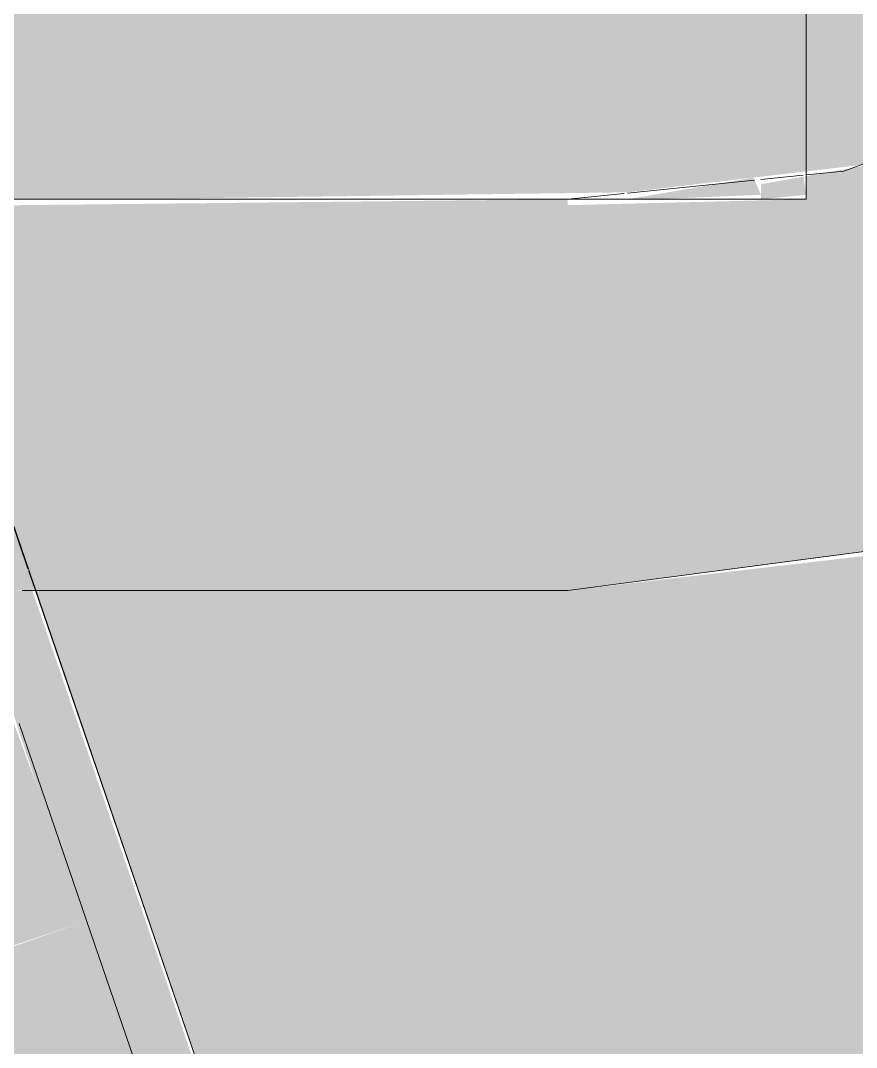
# Model space of a CAD drawing. Header units: millimetres. Extents: x 63432 to 177405, y -1987 to 27578.
# Drawn here: x 162049.81 to 162076.96, y 8811.97 to 8845.3 of the extents above; entities that cross this region are included whole.
import ezdxf

# ---------------------------------------------------------------- set-up
doc = ezdxf.new("R2010")
doc.units = ezdxf.units.MM
doc.layers.add('A-WALL-PATT', color=7, linetype='Continuous', lineweight=9)
for name, color, linetype, lineweight, true_color in [('I-FURN-16', 7, 'Continuous', 9, 0xd1b79e), ('I-FURN-19', 7, 'Continuous', 9, 0x242424), ('I-FURN-20', 7, 'Continuous', 9, 0x3a3a3a), ('I-FURN-21', 7, 'Continuous', 9, 0x666666), ('I-FURN-24', 7, 'Continuous', 9, 0x1e1e1e), ('I-FURN-26', 7, 'Continuous', 9, 0x2d2d2d), ('I-FURN-28', 7, 'Continuous', 9, 0x1a1a1a), ('I-FURN-30', 7, 'Continuous', 9, 0x4c4c4c), ('I-FURN-40', 7, 'Continuous', 9, 0x312b25), ('I-FURN-41', 7, 'Continuous', 9, 0x594a3c), ('I-FURN-45', 7, 'Continuous', 9, 0x3f372f), ('I-FURN-46', 7, 'Continuous', 9, 0x79644f), ('I-FURN-51', 7, 'Continuous', 9, 0x796451), ('I-FURN-52', 7, 'Continuous', 9, 0x27231e), ('I-FURN-53', 7, 'Continuous', 9, 0x735c47), ('I-FURN-55', 7, 'Continuous', 9, 0x3d3731), ('I-FURN-56', 7, 'Continuous', 9, 0x514840), ('I-FURN-6', 7, 'Continuous', 9, 0xc0c0c0), ('I-FURN-61', 7, 'Continuous', 9, 0xcabbac), ('I-FURN-62', 7, 'Continuous', 9, 0x8b8b8b), ('I-FURN-65', 7, 'Continuous', 9, 0x8b7c6d), ('I-FURN-66', 7, 'Continuous', 9, 0x6e6155), ('I-FURN-72', 7, 'Continuous', 9, 0x685a4c), ('I-FURN-74', 7, 'Continuous', 9, 0x8e7a66), ('I-FURN-75', 7, 'Continuous', 9, 0x6b635c), ('I-FURN-77', 7, 'Continuous', 9, 0x92877d)]:
    doc.layers.add(name, color=color, linetype=linetype, lineweight=lineweight, true_color=true_color)
doc.layers.add('I-FURN-17', color=7, linetype='Continuous', lineweight=9, true_color=0x111111, transparency=0.7)
doc.layers.add('I-FURN-18', color=7, linetype='Continuous', lineweight=9, true_color=0xe2b180, transparency=0.7)

# ---------------------------------------------------------------- blocks, each defined once
blk = doc.blocks.new('Chair - Tablet Arm - Chair - Tablet Arm-V79-Развертка 3_12-6')
at = {"layer": 'I-FURN-17'}
h = blk.add_hatch(color=256, dxfattribs=at)
h.paths.add_polyline_path([(-81976.135, 8450), (-82105.424, 8826.8), (-82107.355, 8826.8), (-82105.265, 8820.434), (-82102.304, 8812.132), (-81978.144, 8450), (-81976.149, 8450)])
h.paths.add_polyline_path([(-82115.982, 8832.447), (-82112.157, 8836.168), (-82112.035, 8837.109), (-82112.188, 8838.407), (-82113.123, 8839.5), (-82120.404, 8839.5), (-82121.068, 8837.606), (-82121.214, 8835.208), (-82120.579, 8832.787), (-82119.639, 8832.657), (-82116.909, 8832.501)])
h.paths.add_polyline_path([(-82126.697, 8852.2), (-82114.032, 8852.2), (-82175.226, 9030.683), (-82187.239, 9026.564), (-82127.204, 8852.2)])
for points in [[(-82088.041, 8826.8), (-82073.906, 8828.688), (-82062.392, 8832.879), (-82051.306, 8840.171), (-82042.056, 8850.072), (-82035.565, 8861.314), (-82031.759, 8874.026), (-82044.299, 8876.122), (-82047.226, 8866.344), (-82052.386, 8857.406), (-82060.309, 8849.347), (-82068.092, 8844.228), (-82077.79, 8840.698), (-82080.3, 8840.251), (-82080.3, 8839.5), (-82088.041, 8839.309), (-82088.041, 8827.253)], [(-82085.344, 8839.5), (-82081.764, 8839.644), (-82082.005, 8840.205), (-82086.1, 8839.5)], [(-82081.764, 8839.5), (-82080.3, 8839.644), (-82080.385, 8840.236), (-82081.764, 8839.99), (-82081.764, 8839.644)], [(-82106.007, 8826.8), (-82105.335, 8826.833), (-82109.678, 8839.5), (-82111.698, 8839.266), (-82110.691, 8836.486), (-82107.167, 8826.8)], [(-82109.669, 8814.034), (-82103.662, 8816.093), (-82106.007, 8822.442), (-82111.863, 8820.434), (-82109.687, 8814.088)], [(-81989.561, 8450), (-81978.144, 8450), (-82103.662, 8816.093), (-82113.838, 8812.478), (-81999.657, 8479.447)]]:
    blk.add_hatch(color=256, dxfattribs=at).paths.add_polyline_path(points)
h = blk.add_hatch(color=256, dxfattribs=at)
h.paths.add_polyline_path([(-82317.615, 8826.8), (-82120.731, 8826.975), (-82124.356, 8839.031), (-82124.496, 8839.5), (-82315.015, 8839.231), (-82316.609, 8834.517), (-82319.241, 8826.8), (-82318.159, 8826.8)])
h.paths.add_polyline_path([(-82105.323, 8826.8), (-82088.041, 8826.8), (-82088.041, 8839.5), (-82109.598, 8839.269), (-82105.335, 8826.833)])
at = {"layer": 'I-FURN-18'}
h = blk.add_hatch(color=256, dxfattribs=at)
h.paths.add_polyline_path([(-82141.634, 8839.5), (-82124.151, 8839.5), (-82124.065, 8842.304), (-82127.458, 8852.2), (-82156.5, 8852.2), (-82156.5, 8839.5)])
h.paths.add_polyline_path([(-82102.618, 8839.5), (-82086.1, 8839.727), (-82080.3, 8840.405), (-82080.3, 8852.2), (-82113.951, 8851.964), (-82109.391, 8839.5)])
at = {"layer": 'I-FURN-16'}
blk.add_line((-82080.3, 8840.405), (-82080.3, 8852.2), dxfattribs=at)
at = {"layer": 'I-FURN-19'}
for p, q in [((-82105.567, 8827.511), (-82106.126, 8829.141)), ((-82105.335, 8826.833), (-82105.535, 8827.416))]:
    blk.add_line(p, q, dxfattribs=at)
at = {"layer": 'I-FURN-20'}
for p, q in [((-82088.041, 8826.8), (-82074.782, 8828.554)), ((-82105.323, 8826.8), (-82088.041, 8826.8))]:
    blk.add_line(p, q, dxfattribs=at)
at = {"layer": 'I-FURN-20', "flags": 128}
blk.add_lwpolyline([(-82078.784, 8840.521), (-82079.078, 8840.413), (-82080.3, 8840.289)], dxfattribs=at)
at = {"layer": 'I-FURN-21'}
blk.add_line((-81971.752, 8437.217), (-82105.335, 8826.833), dxfattribs=at)
at = {"layer": 'I-FURN-24'}
blk.add_line((-82105.76, 8826.8), (-82105.323, 8826.8), dxfattribs=at)
at = {"layer": 'I-FURN-26'}
for p, q in [((-82088.041, 8826.8), (-82074.782, 8828.554)), ((-82105.323, 8826.8), (-82088.041, 8826.8)), ((-81973.762, 8437.217), (-82103.662, 8816.093))]:
    blk.add_line(p, q, dxfattribs=at)
at = {"layer": 'I-FURN-26', "flags": 128}
blk.add_lwpolyline([(-82078.784, 8840.521), (-82079.078, 8840.413), (-82080.3, 8840.289)], dxfattribs=at)
at = {"layer": 'I-FURN-28'}
blk.add_line((-82105.76, 8826.8), (-82105.323, 8826.8), dxfattribs=at)
at = {"layer": 'I-FURN-30'}
blk.add_line((-82103.662, 8816.093), (-82105.856, 8822.493), dxfattribs=at)
at = {"layer": 'I-FURN-40'}
for p, q in [((-82081.975, 8840.118), (-82086.1, 8839.698)), ((-82086.204, 8839.687), (-82088.041, 8839.5)), ((-82088.041, 8839.5), (-82109.391, 8839.5))]:
    blk.add_line(p, q, dxfattribs=at)
at = {"layer": 'I-FURN-41'}
blk.add_line((-82080.39, 8840.279), (-82081.764, 8840.139), dxfattribs=at)
at = {"layer": 'I-FURN-45'}
for p, q in [((-82081.975, 8840.118), (-82086.1, 8839.698)), ((-82086.204, 8839.687), (-82088.041, 8839.5)), ((-82088.041, 8839.5), (-82109.391, 8839.5))]:
    blk.add_line(p, q, dxfattribs=at)
at = {"layer": 'I-FURN-46'}
blk.add_line((-82080.39, 8840.279), (-82081.764, 8840.139), dxfattribs=at)
at = {"layer": 'I-FURN-51'}
for q in [(-82080.3, 8840.251), (-82081.764, 8839.5)]:
    blk.add_line((-82080.3, 8839.5), q, dxfattribs=at)
at = {"layer": 'I-FURN-52'}
for p, q in [((-82109.167, 8839.5), (-82093.142, 8839.5)), ((-82093.142, 8839.5), (-82086.1, 8839.5)), ((-82086.1, 8839.5), (-82081.764, 8839.5))]:
    blk.add_line(p, q, dxfattribs=at)
at = {"layer": 'I-FURN-53'}
blk.add_line((-82081.764, 8839.5), (-82080.3, 8839.5), dxfattribs=at)
at = {"layer": 'I-FURN-55'}
blk.add_line((-82081.764, 8839.5), (-82109.167, 8839.5), dxfattribs=at)
blk = doc.blocks.new('Chair - Tablet Arm - Chair - Tablet Arm-V82-Развертка 3_12-6')
at = {"layer": 'I-FURN-20'}
blk.add_line((-82105.76, 8826.8), (-82105.323, 8826.8), dxfattribs=at)
at = {"layer": 'I-FURN-21'}
for p, q in [((-82079.078, 8840.413), (-82080.3, 8840.289)), ((-82078.784, 8840.521), (-82079.078, 8840.413)), ((-82088.041, 8826.8), (-82074.782, 8828.554)), ((-82105.323, 8826.8), (-82088.041, 8826.8)), ((-82103.662, 8816.093), (-82105.856, 8822.493))]:
    blk.add_line(p, q, dxfattribs=at)
at = {"layer": 'I-FURN-26'}
blk.add_line((-82105.76, 8826.8), (-82105.323, 8826.8), dxfattribs=at)
at = {"layer": 'I-FURN-30'}
for p, q in [((-82105.567, 8827.511), (-82106.126, 8829.141)), ((-82088.041, 8826.8), (-82074.782, 8828.554)), ((-82105.335, 8826.833), (-82105.535, 8827.416)), ((-82105.323, 8826.8), (-82088.041, 8826.8)), ((-81973.762, 8437.217), (-82103.662, 8816.093))]:
    blk.add_line(p, q, dxfattribs=at)
at = {"layer": 'I-FURN-30', "flags": 128}
blk.add_lwpolyline([(-82078.784, 8840.521), (-82079.078, 8840.413), (-82080.3, 8840.289)], dxfattribs=at)
at = {"layer": 'I-FURN-51'}
blk.add_line((-82081.764, 8839.5), (-82080.3, 8839.5), dxfattribs=at)
at = {"layer": 'I-FURN-55'}
blk.add_line((-82109.167, 8839.5), (-82081.764, 8839.5), dxfattribs=at)
at = {"layer": 'I-FURN-56'}
for p, q in [((-82081.975, 8840.118), (-82086.1, 8839.698)), ((-82086.204, 8839.687), (-82088.041, 8839.5)), ((-82088.041, 8839.5), (-82109.391, 8839.5))]:
    blk.add_line(p, q, dxfattribs=at)
at = {"layer": 'I-FURN-61'}
blk.add_line((-82080.3, 8840.405), (-82080.3, 8852.2), dxfattribs=at)
at = {"layer": 'I-FURN-62'}
blk.add_line((-81971.752, 8437.217), (-82105.335, 8826.833), dxfattribs=at)
at = {"layer": 'I-FURN-65'}
for q in [(-82080.3, 8840.251), (-82081.764, 8839.5)]:
    blk.add_line((-82080.3, 8839.5), q, dxfattribs=at)
at = {"layer": 'I-FURN-66'}
for p, q in [((-82081.975, 8840.118), (-82086.1, 8839.698)), ((-82086.204, 8839.687), (-82088.041, 8839.5)), ((-82088.041, 8839.5), (-82109.391, 8839.5))]:
    blk.add_line(p, q, dxfattribs=at)
at = {"layer": 'I-FURN-72'}
blk.add_line((-82080.39, 8840.279), (-82081.764, 8840.139), dxfattribs=at)
at = {"layer": 'I-FURN-74'}
blk.add_line((-82080.39, 8840.279), (-82081.764, 8840.139), dxfattribs=at)
at = {"layer": 'I-FURN-75'}
blk.add_line((-82081.764, 8839.5), (-82109.167, 8839.5), dxfattribs=at)
blk = doc.blocks.new('Chair - Tablet Arm - Chair - Tablet Arm-V89-Развертка 3_12-6')
at = {"layer": 'I-FURN-21'}
blk.add_line((-82105.76, 8826.8), (-82105.323, 8826.8), dxfattribs=at)
at = {"layer": 'I-FURN-6'}
for p, q in [((-81971.694, 8437.047), (-82175.226, 9030.683)), ((-82080.3, 8839.5), (-82080.3, 8852.2)), ((-82080.3, 8839.5), (-82109.167, 8839.5)), ((-82105.323, 8826.8), (-82088.041, 8826.8))]:
    blk.add_line(p, q, dxfattribs=at)
at = {"layer": 'I-FURN-6', "flags": 128}
for points in [[(-82044.266, 8876.231), (-82048.468, 8863.707), (-82056.165, 8852.97), (-82066.678, 8844.97), (-82079.078, 8840.413), (-82080.3, 8840.289)], [(-82088.041, 8826.8), (-82073.179, 8828.766), (-82059.339, 8834.53), (-82047.474, 8843.695), (-82038.402, 8855.629), (-82032.744, 8869.513), (-82031.759, 8874.026)]]:
    blk.add_lwpolyline(points, dxfattribs=at)
at = {"layer": 'I-FURN-61'}
for p, q in [((-82080.39, 8840.279), (-82081.764, 8840.139)), ((-82081.975, 8840.118), (-82086.1, 8839.698)), ((-82086.204, 8839.687), (-82088.041, 8839.5)), ((-82088.041, 8839.5), (-82109.391, 8839.5))]:
    blk.add_line(p, q, dxfattribs=at)
at = {"layer": 'I-FURN-62'}
for p, q in [((-82088.041, 8826.8), (-82074.782, 8828.554)), ((-82105.76, 8826.8), (-82105.323, 8826.8)), ((-82105.323, 8826.8), (-82088.041, 8826.8)), ((-82103.662, 8816.093), (-82105.856, 8822.493)), ((-81973.703, 8437.047), (-82103.662, 8816.093))]:
    blk.add_line(p, q, dxfattribs=at)
at = {"layer": 'I-FURN-62', "flags": 128}
blk.add_lwpolyline([(-82078.784, 8840.521), (-82079.078, 8840.413), (-82080.3, 8840.289)], dxfattribs=at)
at = {"layer": 'I-FURN-65'}
blk.add_line((-82081.764, 8839.5), (-82080.3, 8839.5), dxfattribs=at)
at = {"layer": 'I-FURN-75'}
blk.add_line((-82109.167, 8839.5), (-82081.764, 8839.5), dxfattribs=at)
at = {"layer": 'I-FURN-77'}
for p, q in [((-82080.39, 8840.279), (-82081.764, 8840.139)), ((-82081.975, 8840.118), (-82086.1, 8839.698)), ((-82086.204, 8839.687), (-82088.041, 8839.5)), ((-82088.041, 8839.5), (-82109.391, 8839.5))]:
    blk.add_line(p, q, dxfattribs=at)

msp = doc.modelspace()

# ---------------------------------------------------------------- hatches: boundary and pattern name
at = {"layer": 'A-WALL-PATT'}
h = msp.add_hatch(color=256, dxfattribs=at)
h.paths.add_polyline_path([(160606.618, 8450), (161691.753, 8450), (161825.295, 8839.5), (161732.418, 8839.5), (161732.418, 8852.2), (161829.65, 8852.2), (161893.845, 9039.435), (161693.893, 9039.435), (161693.893, 9052.135), (161950.358, 9052.135), (161960.047, 9050.621), (161968.812, 9046.221), (161975.816, 9039.357), (161980.941, 9029.081), (162041.586, 8852.2), (162075.318, 8852.2), (162075.318, 8840.405), (162077.828, 8840.698), (162088.487, 8844.86), (162096.149, 8849.899), (162103.516, 8857.899), (162108.392, 8866.344), (162111.352, 8876.231), (162126.456, 8961.891), (162120.202, 8962.994), (162158.249, 9178.767), (162164.452, 9177.381), (162151.27, 9102.622), (162163.777, 9100.416), (162123.239, 8871.957), (162120.053, 8861.314), (162113.418, 8849.822), (162103.511, 8839.644), (162093.226, 8832.879), (162080.757, 8828.34), (162067.577, 8826.8), (162050.294, 8826.8), (162179.653, 8450), (162691.753, 8450), (162825.295, 8839.5), (162732.418, 8839.5), (162732.418, 8852.2), (162829.65, 8852.2), (162893.845, 9039.435), (162693.893, 9039.435), (162693.893, 9052.135), (162950.358, 9052.135), (162960.047, 9050.621), (162968.812, 9046.221), (162975.816, 9039.357), (162980.941, 9029.081), (163041.586, 8852.2), (163075.318, 8852.2), (163075.318, 8840.405), (163077.828, 8840.698), (163088.487, 8844.86), (163096.149, 8849.899), (163103.516, 8857.899), (163108.392, 8866.344), (163111.352, 8876.231), (163126.456, 8961.891), (163120.202, 8962.994), (163158.249, 9178.767), (163164.452, 9177.381), (163151.27, 9102.622), (163163.777, 9100.416), (163123.239, 8871.957), (163120.053, 8861.314), (163113.418, 8849.822), (163103.516, 8839.647), (163093.226, 8832.879), (163080.757, 8828.34), (163067.246, 8826.8), (163050.294, 8826.8), (163179.653, 8450), (163691.753, 8450), (163825.295, 8839.5), (163732.418, 8839.5), (163732.418, 8852.2), (163829.65, 8852.2), (163893.845, 9039.435), (163693.893, 9039.435), (163693.893, 9052.135), (163950.358, 9052.135), (163960.047, 9050.621), (163968.812, 9046.221), (163975.816, 9039.357), (163980.941, 9029.081), (164041.586, 8852.2), (164075.318, 8852.2), (164075.318, 8840.405), (164077.828, 8840.698), (164088.487, 8844.86), (164096.149, 8849.899), (164103.516, 8857.899), (164108.392, 8866.344), (164111.352, 8876.231), (164126.456, 8961.891), (164120.202, 8962.994), (164158.249, 9178.767), (164164.452, 9177.381), (164151.27, 9102.622), (164163.777, 9100.416), (164123.239, 8871.957), (164120.053, 8861.314), (164113.418, 8849.822), (164103.511, 8839.644), (164093.226, 8832.879), (164080.757, 8828.34), (164067.577, 8826.8), (164050.294, 8826.8), (164179.653, 8450), (164234.618, 8450), (164234.618, 13150), (160606.618, 13150), (160606.618, 9070.657)])
h.paths.add_polyline_path([(161707.188, 8450), (162164.048, 8450), (162034.715, 8826.8), (161836.273, 8826.538), (161831.646, 8813.228), (161830.857, 8810.703), (161717.284, 8479.447)])
h.paths.add_polyline_path([(162928.803, 8450), (163164.048, 8450), (163034.715, 8826.8), (162836.273, 8826.538), (162831.646, 8813.228), (162830.857, 8810.703), (162707.188, 8450), (162859.581, 8450)])
h.paths.add_polyline_path([(164164.048, 8450), (164034.715, 8826.8), (163836.273, 8826.538), (163831.646, 8813.228), (163830.857, 8810.703), (163707.188, 8450), (164140.184, 8450)])
h.paths.add_polyline_path([(161959.698, 8852.2), (162028.16, 8852.2), (161968.226, 9026.768), (161961.431, 9035.887), (161950.358, 9039.435), (161907.27, 9039.435), (161843.075, 8852.2), (161925.089, 8852.2)])
h.paths.add_polyline_path([(163999.118, 8852.2), (164028.16, 8852.2), (163968.226, 9026.768), (163961.431, 9035.887), (163950.358, 9039.435), (163907.27, 9039.435), (163843.075, 8852.2), (163967.129, 8852.2)])
h.paths.add_polyline_path([(163019.772, 8852.2), (163028.16, 8852.2), (162968.226, 9026.768), (162961.431, 9035.887), (162950.358, 9039.435), (162907.27, 9039.435), (162843.075, 8852.2), (163013.984, 8852.2)])
h.paths.add_polyline_path([(162898.989, 9055.4), (162441.437, 9055.4), (162441.437, 9074.45), (163024.518, 9074.45), (163024.518, 9055.4), (162901.398, 9055.4)])
h.paths.add_polyline_path([(161717.421, 9055.4), (161441.437, 9055.4), (161441.437, 9074.45), (162024.518, 9074.45), (162024.518, 9055.4), (161752.033, 9055.4)])
h.paths.add_polyline_path([(164004.006, 9055.4), (163441.437, 9055.4), (163441.437, 9074.45), (164024.518, 9074.45), (164024.518, 9055.4), (164005.468, 9055.4)])

# ---------------------------------------------------------------- block references
at = {"layer": 'I-FURN-16'}
msp.add_blockref('Chair - Tablet Arm - Chair - Tablet Arm-V79-Развертка 3_12-6', (244155.618, 0), dxfattribs=at)
at = {"layer": 'I-FURN-6'}
msp.add_blockref('Chair - Tablet Arm - Chair - Tablet Arm-V89-Развертка 3_12-6', (244155.618, 0), dxfattribs=at)
at = {"layer": 'I-FURN-61'}
msp.add_blockref('Chair - Tablet Arm - Chair - Tablet Arm-V82-Развертка 3_12-6', (244155.618, 0), dxfattribs=at)

doc.saveas('drawing.dxf')
